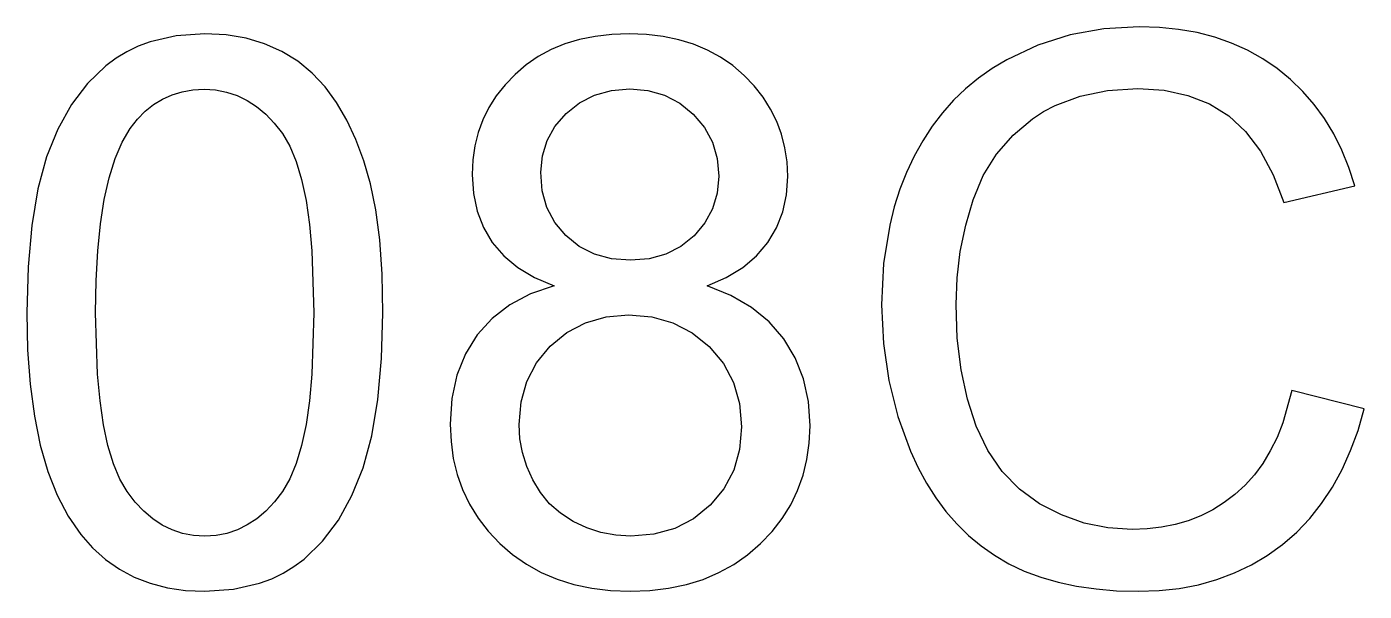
# Model space of a CAD drawing. Header units: millimetres. Extents: x -2.37 to 2.37, y -1 to 1.
import ezdxf

# ---------------------------------------------------------------- set-up
doc = ezdxf.new("R2010")
doc.units = ezdxf.units.MM
doc.layers.add('LASER_MARK', color=7, linetype='Continuous')

msp = doc.modelspace()

# ---------------------------------------------------------------- linework, layer by layer
at = {"layer": 'LASER_MARK'}
for points in [[(2.3687, -0.3536), (2.1128, -0.2889), (2.0804, -0.4034), (2.0597, -0.4551), (2.0359, -0.503), (2.0092, -0.5471), (1.9795, -0.5875), (1.9467, -0.6241), (1.9109, -0.657), (1.8727, -0.6861), (1.8323, -0.7112), (1.7899, -0.7326), (1.7454, -0.75), (1.6988, -0.7636), (1.6502, -0.7733), (1.5996, -0.7791), (1.5468, -0.781), (1.46, -0.7753), (1.3763, -0.7582), (1.2958, -0.7298), (1.2183, -0.69), (1.1475, -0.6386), (1.0866, -0.5757), (1.0357, -0.5011), (0.9947, -0.4149), (0.9633, -0.319), (0.9408, -0.2152), (0.9273, -0.1036), (0.9228, 0.0158), (0.9266, 0.1108), (0.938, 0.2043), (0.957, 0.2965), (0.9835, 0.3872), (1.0194, 0.4727), (1.0665, 0.549), (1.1246, 0.6161), (1.1939, 0.6741), (1.2325, 0.6992), (1.2734, 0.7209), (1.362, 0.7543), (1.4597, 0.7743), (1.5666, 0.781), (1.6595, 0.775), (1.7441, 0.7569), (1.8204, 0.7268), (1.8885, 0.6847), (1.9487, 0.6294), (2.0013, 0.5597), (2.0463, 0.4757), (2.0838, 0.3773), (2.3358, 0.4367), (2.3144, 0.5018), (2.2893, 0.5631), (2.2605, 0.6207), (2.2279, 0.6745), (2.1916, 0.7245), (2.1515, 0.7709), (2.1076, 0.8134), (2.06, 0.8522), (2.0091, 0.8869), (1.9553, 0.9169), (1.8986, 0.9423), (1.8391, 0.9631), (1.7766, 0.9792), (1.7112, 0.9908), (1.643, 0.9977), (1.5719, 1), (1.4466, 0.9927), (1.3267, 0.9708), (1.2121, 0.9343), (1.1029, 0.8832), (1.0512, 0.8524), (1.0025, 0.8181), (0.9568, 0.7805), (0.9142, 0.7394), (0.8747, 0.695), (0.8382, 0.6473), (0.8048, 0.5961), (0.7744, 0.5416), (0.7474, 0.4841), (0.7239, 0.4243), (0.7041, 0.362), (0.6878, 0.2973), (0.6662, 0.1607), (0.659, 0.0145), (0.6654, -0.1218), (0.6845, -0.2536), (0.7165, -0.381), (0.7612, -0.504), (0.7882, -0.5625), (0.8182, -0.6175), (0.8511, -0.669), (0.8869, -0.7169), (0.9256, -0.7612), (0.9673, -0.8019), (1.0119, -0.8391), (1.0594, -0.8727), (1.1102, -0.9025), (1.1646, -0.9284), (1.2227, -0.9503), (1.2845, -0.9682), (1.3499, -0.9821), (1.4189, -0.992), (1.4916, -0.998), (1.5679, -1), (1.642, -0.9974), (1.7132, -0.9897), (1.7814, -0.9767), (1.8468, -0.9586), (1.9092, -0.9353), (1.9688, -0.9069), (2.0254, -0.8732), (2.0792, -0.8344), (2.1294, -0.7907), (2.1757, -0.7423), (2.2179, -0.6892), (2.2561, -0.6314), (2.2903, -0.569), (2.3205, -0.5019), (2.3466, -0.43)], [(-2.2982, 0.5389), (-2.329, 0.426), (-2.3511, 0.2963), (-2.3643, 0.1499), (-2.3687, -0.0132), (-2.3657, -0.1447), (-2.3568, -0.2667), (-2.3418, -0.3792), (-2.3209, -0.4822), (-2.294, -0.5757), (-2.2611, -0.6598), (-2.2223, -0.7344), (-2.1774, -0.7995), (-2.1357, -0.8465), (-2.0901, -0.8872), (-2.0408, -0.9217), (-1.9878, -0.9499), (-1.931, -0.9718), (-1.8705, -0.9875), (-1.8062, -0.9969), (-1.7381, -1), (-1.6365, -0.9929), (-1.544, -0.9715), (-1.5012, -0.9554), (-1.4607, -0.9358), (-1.4225, -0.9126), (-1.3865, -0.8859), (-1.3213, -0.8229), (-1.2647, -0.748), (-1.2167, -0.6613), (-1.1774, -0.5627), (-1.1469, -0.4499), (-1.125, -0.3207), (-1.1119, -0.1752), (-1.1075, -0.0132), (-1.1102, 0.1232), (-1.1184, 0.2449), (-1.132, 0.3518), (-1.1511, 0.4439), (-1.1749, 0.5255), (-1.2028, 0.6006), (-1.2349, 0.6693), (-1.2711, 0.7315), (-1.3119, 0.7871), (-1.3578, 0.8358), (-1.4089, 0.8775), (-1.465, 0.9123), (-1.5261, 0.9397), (-1.592, 0.9593), (-1.6627, 0.971), (-1.7381, 0.9749), (-1.8392, 0.9678), (-1.9312, 0.9466), (-1.9739, 0.9306), (-2.0143, 0.9111), (-2.0525, 0.8881), (-2.0884, 0.8615), (-2.1537, 0.7988), (-2.2104, 0.7241), (-2.2586, 0.6375)], [(-0.7197, 0.2361), (-0.6793, 0.1889), (-0.6293, 0.1474), (-0.5698, 0.1117), (-0.5007, 0.0818), (-0.584, 0.0536), (-0.6572, 0.0153), (-0.7202, -0.0331), (-0.7731, -0.0917), (-0.8149, -0.1592), (-0.8448, -0.2343), (-0.8628, -0.3172), (-0.8687, -0.4077), (-0.866, -0.4697), (-0.8578, -0.5291), (-0.8441, -0.5858), (-0.8249, -0.64), (-0.8002, -0.6916), (-0.77, -0.7405), (-0.7344, -0.7868), (-0.6933, -0.8305), (-0.6477, -0.8702), (-0.5986, -0.9046), (-0.5461, -0.9338), (-0.4901, -0.9576), (-0.4307, -0.9762), (-0.3677, -0.9894), (-0.3014, -0.9974), (-0.2315, -1), (-0.1617, -0.9974), (-0.0953, -0.9894), (-0.0324, -0.9763), (0.027, -0.9578), (0.083, -0.934), (0.1356, -0.905), (0.1846, -0.8707), (0.2302, -0.8311), (0.2713, -0.7877), (0.307, -0.7418), (0.3371, -0.6934), (0.3618, -0.6425), (0.381, -0.5891), (0.3947, -0.5333), (0.4029, -0.475), (0.4057, -0.4142), (0.3999, -0.3277), (0.3824, -0.2474), (0.3534, -0.1733), (0.3127, -0.1055), (0.2608, -0.0453), (0.1984, 0.0059), (0.1253, 0.0483), (0.0416, 0.0818), (0.1089, 0.1117), (0.1671, 0.1473), (0.2161, 0.1885), (0.2559, 0.2355), (0.2868, 0.2875), (0.3089, 0.3438), (0.3221, 0.4046), (0.3265, 0.4697), (0.3241, 0.5214), (0.3169, 0.5712), (0.3048, 0.619), (0.2879, 0.6647), (0.2662, 0.7085), (0.2397, 0.7503), (0.2083, 0.7901), (0.1722, 0.8278), (0.132, 0.8623), (0.0888, 0.8922), (0.0425, 0.9175), (-0.0069, 0.9382), (-0.0594, 0.9542), (-0.115, 0.9657), (-0.1737, 0.9726), (-0.2355, 0.9749), (-0.2969, 0.9727), (-0.3552, 0.9659), (-0.4104, 0.9547), (-0.4624, 0.939), (-0.5113, 0.9188), (-0.5571, 0.894), (-0.5997, 0.8648), (-0.6392, 0.8311), (-0.6747, 0.7941), (-0.7056, 0.755), (-0.7316, 0.7138), (-0.753, 0.6705), (-0.7696, 0.6251), (-0.7814, 0.5776), (-0.7885, 0.528), (-0.7909, 0.4763), (-0.7864, 0.4088), (-0.7731, 0.3463), (-0.7508, 0.2888)], [(-2.0132, -0.6471), (-2.0393, -0.6027), (-2.062, -0.5484), (-2.0811, -0.4841), (-2.0968, -0.4098), (-2.109, -0.3256), (-2.1177, -0.2314), (-2.1247, -0.0132), (-2.1228, 0.1012), (-2.117, 0.2062), (-2.1074, 0.3019), (-2.094, 0.3882), (-2.0767, 0.4651), (-2.0557, 0.5327), (-2.0307, 0.591), (-2.002, 0.6398), (-1.9765, 0.6723), (-1.949, 0.7004), (-1.9195, 0.7243), (-1.8879, 0.7437), (-1.8542, 0.7589), (-1.8184, 0.7697), (-1.7806, 0.7762), (-1.7408, 0.7784), (-1.7001, 0.7759), (-1.6611, 0.7686), (-1.6238, 0.7563), (-1.5882, 0.7391), (-1.5544, 0.717), (-1.5222, 0.6901), (-1.4918, 0.6582), (-1.4631, 0.6214), (-1.4369, 0.5771), (-1.4143, 0.5228), (-1.3951, 0.4585), (-1.3795, 0.3842), (-1.3673, 0.2999), (-1.3586, 0.2056), (-1.3516, -0.0132), (-1.3586, -0.2309), (-1.3673, -0.3249), (-1.3795, -0.409), (-1.3951, -0.4832), (-1.4143, -0.5475), (-1.4369, -0.6019), (-1.4631, -0.6464), (-1.4917, -0.6835), (-1.5221, -0.7157), (-1.554, -0.7429), (-1.5876, -0.7652), (-1.6228, -0.7825), (-1.6596, -0.7949), (-1.698, -0.8023), (-1.7381, -0.8047), (-1.7782, -0.8023), (-1.8167, -0.7949), (-1.8535, -0.7826), (-1.8887, -0.7653), (-1.9223, -0.7432), (-1.9542, -0.7161), (-1.9845, -0.684)], [(-0.4598, 0.2599), (-0.4984, 0.3066), (-0.5261, 0.3595), (-0.5426, 0.4187), (-0.5482, 0.4842), (-0.5425, 0.5427), (-0.5257, 0.597), (-0.4977, 0.6469), (-0.4584, 0.6926), (-0.4107, 0.7307), (-0.3572, 0.7579), (-0.2979, 0.7742), (-0.2328, 0.7797), (-0.1683, 0.7741), (-0.1093, 0.7574), (-0.0559, 0.7296), (-0.0079, 0.6906), (0.0316, 0.6435), (0.0599, 0.5912), (0.0768, 0.5337), (0.0825, 0.471), (0.077, 0.4107), (0.0605, 0.3554), (0.0331, 0.3049), (-0.0053, 0.2592), (-0.0522, 0.2214), (-0.1054, 0.1944), (-0.1647, 0.1782), (-0.2302, 0.1728), (-0.2975, 0.1783), (-0.3582, 0.1946), (-0.4123, 0.2218)], [(-0.5765, -0.6055), (-0.5976, -0.5576), (-0.6126, -0.5089), (-0.6217, -0.4594), (-0.6247, -0.409), (-0.6178, -0.3293), (-0.5971, -0.2566), (-0.5627, -0.1908), (-0.5145, -0.1319), (-0.4558, -0.0834), (-0.39, -0.0488), (-0.317, -0.028), (-0.2368, -0.0211), (-0.1546, -0.0281), (-0.0797, -0.0491), (-0.0118, -0.0842), (0.0488, -0.1332), (0.0987, -0.193), (0.1344, -0.2602), (0.1558, -0.3348), (0.1629, -0.4169), (0.156, -0.4976), (0.1352, -0.5709), (0.1006, -0.6368), (0.0521, -0.6953), (-0.007, -0.7432), (-0.0735, -0.7774), (-0.1475, -0.7979), (-0.2289, -0.8047), (-0.2827, -0.8015), (-0.3348, -0.7917), (-0.385, -0.7754), (-0.4334, -0.7526), (-0.4779, -0.7239), (-0.5167, -0.6898), (-0.5495, -0.6504)]]:
    msp.add_lwpolyline(points, close=True, dxfattribs=at)

doc.saveas('drawing.dxf')
